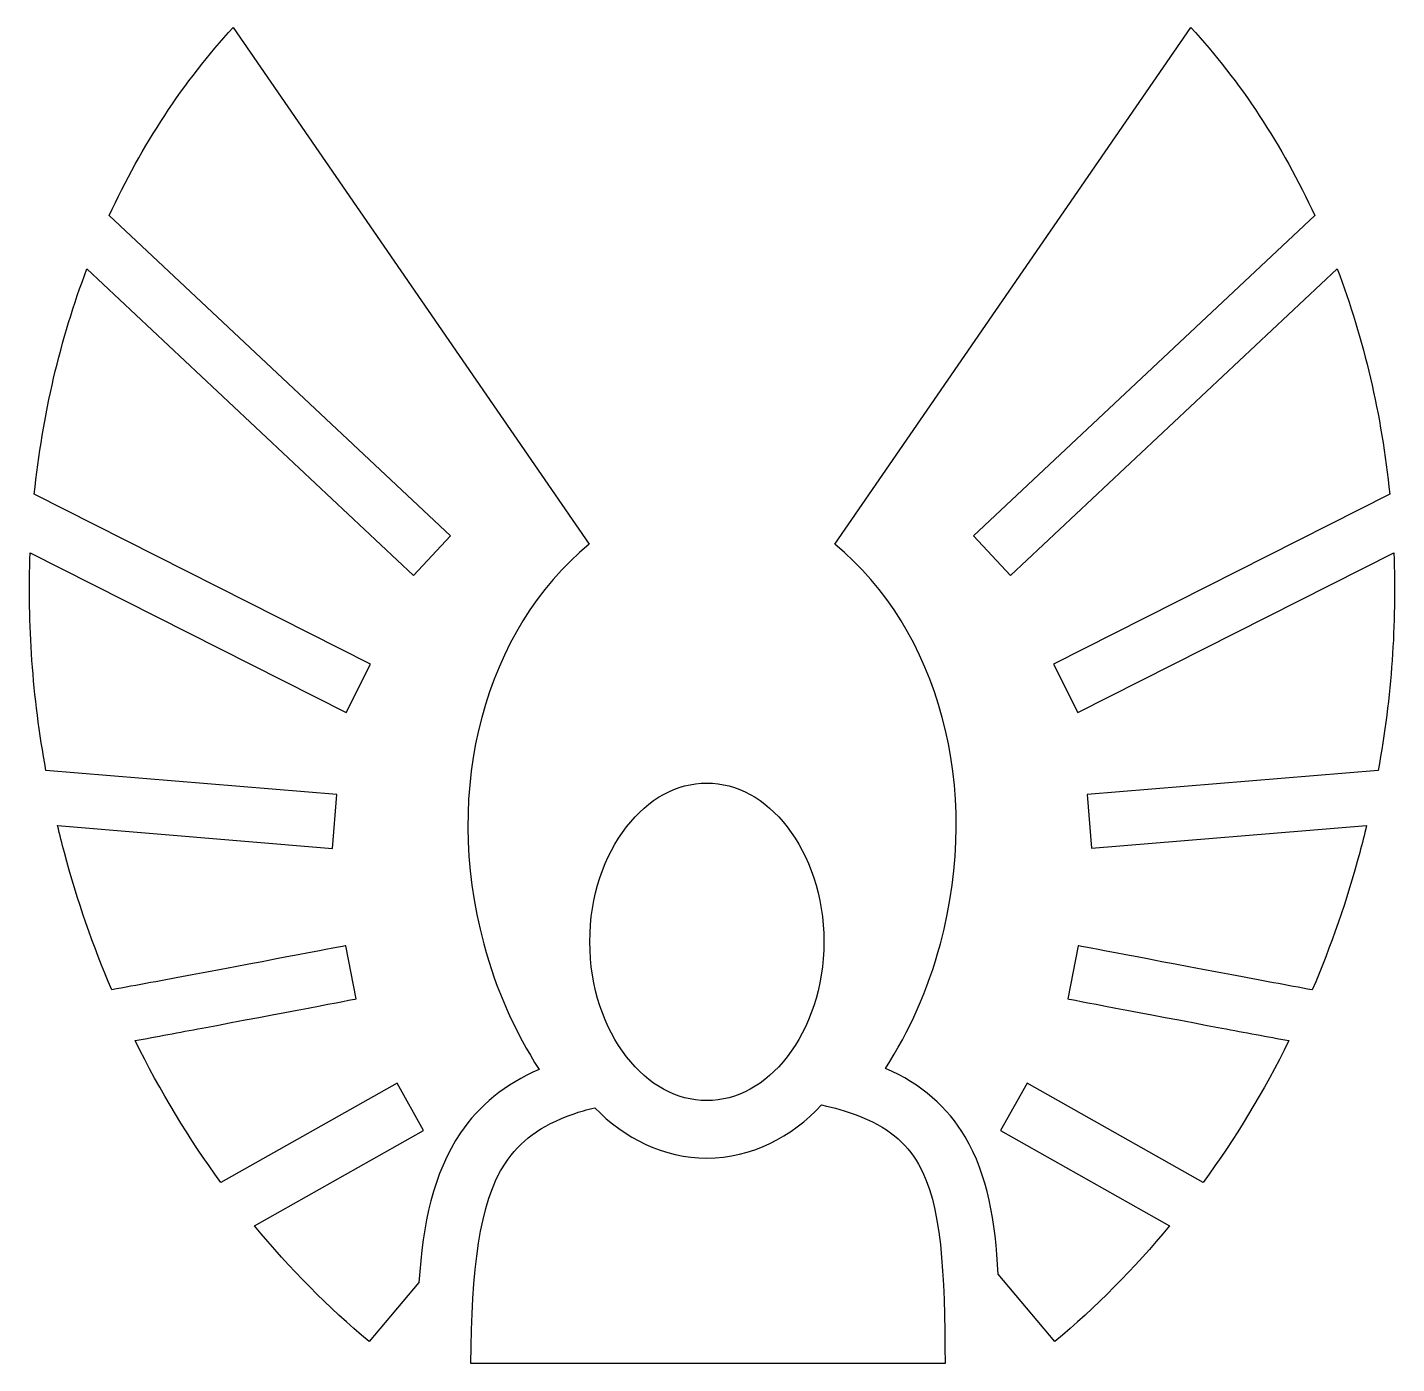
# Model space of a CAD drawing. Header units: centimetres. Extents: x -9.9 to 10.1, y -9.9 to 9.6.
import ezdxf

# ---------------------------------------------------------------- set-up
doc = ezdxf.new("R2010")
doc.units = ezdxf.units.CM
doc.header["$MEASUREMENT"] = 0
doc.layers.add('Layer 1', color=7, linetype='Continuous')

msp = doc.modelspace()

# ---------------------------------------------------------------- linework, layer by layer
at = {"layer": 'Layer 1'}
for points, knots in [([(-6.89708, 9.57339), (-7.62131, 8.78266), (-8.23009, 7.85631), (-8.70376, 6.83121), (-8.70376, 6.83121), (-8.70376, 6.83121), (-3.73187, 2.16507), (-3.73187, 2.16507), (-3.73187, 2.16507), (-3.73187, 2.16507), (-4.27078, 1.59053), (-4.27078, 1.59053), (-4.27078, 1.59053), (-4.27078, 1.59053), (-9.02795, 6.05503), (-9.02795, 6.05503), (-9.02795, 6.05503), (-9.41547, 5.03216), (-9.67637, 3.92745), (-9.79355, 2.77251), (-9.79355, 2.77251), (-9.79355, 2.77251), (-4.89549, 0.29641), (-4.89549, 0.29641), (-4.89549, 0.29641), (-4.89549, 0.29641), (-5.25126, -0.4072), (-5.25126, -0.4072), (-5.25126, -0.4072), (-5.25126, -0.4072), (-9.85415, 1.91991), (-9.85415, 1.91991), (-9.85415, 1.91991), (-9.89476, 0.8889), (-9.82139, -0.1744), (-9.62488, -1.24922), (-9.62488, -1.24922), (-9.62488, -1.24922), (-5.38573, -1.59976), (-5.38573, -1.59976), (-5.38573, -1.59976), (-5.38573, -1.59976), (-5.45025, -2.38514), (-5.45025, -2.38514), (-5.45025, -2.38514), (-5.45025, -2.38514), (-9.45494, -2.05437), (-9.45494, -2.05437), (-9.45494, -2.05437), (-9.42361, -2.18467), (-9.39106, -2.31518), (-9.35606, -2.44569), (-9.35606, -2.44569), (-9.16926, -3.14188), (-8.93691, -3.8094), (-8.66556, -4.44605), (-8.66556, -4.44605), (-8.2963, -4.37795), (-7.91463, -4.30799), (-7.49274, -4.22859), (-7.49274, -4.22859), (-6.36458, -4.01636), (-5.25392, -3.80438), (-5.25392, -3.80438), (-5.25392, -3.80438), (-5.25392, -3.80438), (-5.10633, -4.57782), (-5.10633, -4.57782), (-5.10633, -4.57782), (-5.10633, -4.57782), (-6.21822, -4.79094), (-7.34781, -5.00346), (-7.34781, -5.00346), (-7.68566, -5.06705), (-8.01394, -5.1287), (-8.3256, -5.18664), (-8.3256, -5.18664), (-7.96085, -5.92487), (-7.54043, -6.61559), (-7.07502, -7.25287), (-7.07502, -7.25287), (-7.07502, -7.25287), (-4.50939, -5.80735), (-4.50939, -5.80735), (-4.50939, -5.80735), (-4.50939, -5.80735), (-4.12318, -6.49387), (-4.12318, -6.49387), (-4.12318, -6.49387), (-4.12318, -6.49387), (-6.58608, -7.8828), (-6.58608, -7.8828), (-6.58608, -7.8828), (-6.07155, -8.50646), (-5.51156, -9.07135), (-4.91522, -9.56952), (-4.91522, -9.56952), (-4.91522, -9.56952), (-4.19174, -8.71165), (-4.19174, -8.71165), (-4.19174, -8.71165), (-4.13355, -7.84565), (-3.98246, -7.12086), (-3.58558, -6.53072), (-3.58558, -6.53072), (-3.31832, -6.13329), (-2.93451, -5.8212), (-2.44051, -5.60568), (-2.44051, -5.60568), (-2.78899, -5.06501), (-3.06561, -4.45378), (-3.24693, -3.778), (-3.24693, -3.778), (-3.85946, -1.4946), (-3.22247, 0.7968), (-1.71176, 2.04514), (-1.71176, 2.04514), (-1.71176, 2.04514), (-6.89716, 9.57339), (-6.89716, 9.57339), (-6.89716, 9.57339), (-6.89716, 9.57339), (-6.89708, 9.57339), (-6.89708, 9.57339)], [0, 0, 0, 0, 0.03125, 0.03125, 0.03125, 0.03125, 0.0625, 0.0625, 0.0625, 0.0625, 0.09375, 0.09375, 0.09375, 0.09375, 0.125, 0.125, 0.125, 0.125, 0.15625, 0.15625, 0.15625, 0.15625, 0.1875, 0.1875, 0.1875, 0.1875, 0.21875, 0.21875, 0.21875, 0.21875, 0.25, 0.25, 0.25, 0.25, 0.28125, 0.28125, 0.28125, 0.28125, 0.3125, 0.3125, 0.3125, 0.3125, 0.34375, 0.34375, 0.34375, 0.34375, 0.375, 0.375, 0.375, 0.375, 0.40625, 0.40625, 0.40625, 0.40625, 0.4375, 0.4375, 0.4375, 0.4375, 0.46875, 0.46875, 0.46875, 0.46875, 0.5, 0.5, 0.5, 0.5, 0.53125, 0.53125, 0.53125, 0.53125, 0.5625, 0.5625, 0.5625, 0.5625, 0.59375, 0.59375, 0.59375, 0.59375, 0.625, 0.625, 0.625, 0.625, 0.65625, 0.65625, 0.65625, 0.65625, 0.6875, 0.6875, 0.6875, 0.6875, 0.71875, 0.71875, 0.71875, 0.71875, 0.75, 0.75, 0.75, 0.75, 0.78125, 0.78125, 0.78125, 0.78125, 0.8125, 0.8125, 0.8125, 0.8125, 0.84375, 0.84375, 0.84375, 0.84375, 0.875, 0.875, 0.875, 0.875, 0.90625, 0.90625, 0.90625, 0.90625, 0.9375, 0.9375, 0.9375, 0.9375, 1, 1, 1, 1]), ([(7.0539, 9.57339), (7.0539, 9.57339), (1.86863, 2.04515), (1.86863, 2.04515), (1.86863, 2.04515), (3.37934, 0.79681), (4.01768, -1.49456), (3.4051, -3.77799), (3.4051, -3.77799), (3.22546, -4.44749), (2.95104, -5.05302), (2.60652, -5.58995), (2.60652, -5.58995), (3.12708, -5.81698), (3.51541, -6.1593), (3.76614, -6.58743), (3.76614, -6.58743), (4.09547, -7.14966), (4.20869, -7.81523), (4.24715, -8.58902), (4.24715, -8.58902), (4.24715, -8.58902), (5.0733, -9.56943), (5.0733, -9.56943), (5.0733, -9.56943), (5.66956, -9.0713), (6.22967, -8.50646), (6.74421, -7.88271), (6.74421, -7.88271), (6.74421, -7.88271), (4.28005, -6.49387), (4.28005, -6.49387), (4.28005, -6.49387), (4.28005, -6.49387), (4.66749, -5.80738), (4.66749, -5.80738), (4.66749, -5.80738), (4.66749, -5.80738), (7.23307, -7.25289), (7.23307, -7.25289), (7.23307, -7.25289), (7.6986, -6.61544), (8.11885, -5.92502), (8.48369, -5.18666), (8.48369, -5.18666), (8.17165, -5.12872), (7.84244, -5.06707), (7.50455, -5.00348), (7.50455, -5.00348), (6.375, -4.79095), (5.26307, -4.57784), (5.26307, -4.57784), (5.26307, -4.57784), (5.26307, -4.57784), (5.41066, -3.80435), (5.41066, -3.80435), (5.41066, -3.80435), (5.41066, -3.80435), (6.52271, -4.01633), (7.65083, -4.22856), (7.65083, -4.22856), (8.06382, -4.30632), (8.46029, -4.38028), (8.82365, -4.44741), (8.82365, -4.44741), (9.09521, -3.81046), (9.3273, -3.14214), (9.51415, -2.4457), (9.51415, -2.4457), (9.54915, -2.31519), (9.5817, -2.18468), (9.61299, -2.05438), (9.61299, -2.05438), (9.61299, -2.05438), (5.60834, -2.38502), (5.60834, -2.38502), (5.60834, -2.38502), (5.60834, -2.38502), (5.54382, -1.59964), (5.54382, -1.59964), (5.54382, -1.59964), (5.54382, -1.59964), (9.78297, -1.24923), (9.78297, -1.24923), (9.78297, -1.24923), (9.97947, -0.17437), (10.05158, 0.8889), (10.01093, 1.91995), (10.01093, 1.91995), (10.01093, 1.91995), (5.40804, -0.40713), (5.40804, -0.40713), (5.40804, -0.40713), (5.40804, -0.40713), (5.05223, 0.29653), (5.05223, 0.29653), (5.05223, 0.29653), (5.05223, 0.29653), (9.95164, 2.77254), (9.95164, 2.77254), (9.95164, 2.77254), (9.83429, 3.92794), (9.57398, 5.03316), (9.18604, 6.05637), (9.18604, 6.05637), (9.18604, 6.05637), (4.4289, 1.59058), (4.4289, 1.59058), (4.4289, 1.59058), (4.4289, 1.59058), (3.88873, 2.16508), (3.88873, 2.16508), (3.88873, 2.16508), (3.88873, 2.16508), (8.8605, 6.83121), (8.8605, 6.83121), (8.8605, 6.83121), (8.3867, 7.85631), (7.77813, 8.78262), (7.05386, 9.57339), (7.05386, 9.57339), (7.05386, 9.57339), (7.0539, 9.57339), (7.0539, 9.57339)], [0, 0, 0, 0, 0.03125, 0.03125, 0.03125, 0.03125, 0.0625, 0.0625, 0.0625, 0.0625, 0.09375, 0.09375, 0.09375, 0.09375, 0.125, 0.125, 0.125, 0.125, 0.15625, 0.15625, 0.15625, 0.15625, 0.1875, 0.1875, 0.1875, 0.1875, 0.21875, 0.21875, 0.21875, 0.21875, 0.25, 0.25, 0.25, 0.25, 0.28125, 0.28125, 0.28125, 0.28125, 0.3125, 0.3125, 0.3125, 0.3125, 0.34375, 0.34375, 0.34375, 0.34375, 0.375, 0.375, 0.375, 0.375, 0.40625, 0.40625, 0.40625, 0.40625, 0.4375, 0.4375, 0.4375, 0.4375, 0.46875, 0.46875, 0.46875, 0.46875, 0.5, 0.5, 0.5, 0.5, 0.53125, 0.53125, 0.53125, 0.53125, 0.5625, 0.5625, 0.5625, 0.5625, 0.59375, 0.59375, 0.59375, 0.59375, 0.625, 0.625, 0.625, 0.625, 0.65625, 0.65625, 0.65625, 0.65625, 0.6875, 0.6875, 0.6875, 0.6875, 0.71875, 0.71875, 0.71875, 0.71875, 0.75, 0.75, 0.75, 0.75, 0.78125, 0.78125, 0.78125, 0.78125, 0.8125, 0.8125, 0.8125, 0.8125, 0.84375, 0.84375, 0.84375, 0.84375, 0.875, 0.875, 0.875, 0.875, 0.90625, 0.90625, 0.90625, 0.90625, 0.9375, 0.9375, 0.9375, 0.9375, 1, 1, 1, 1]), ([(0.00401, -1.43498), (-0.43673, -1.43498), (-0.8466, -1.66024), (-1.16742, -2.07281), (-1.16742, -2.07281), (-1.48832, -2.48538), (-1.70118, -3.08041), (-1.70118, -3.74637), (-1.70118, -3.74637), (-1.70118, -4.41233), (-1.48836, -5.00732), (-1.1675, -5.41989), (-1.1675, -5.41989), (-0.8466, -5.8325), (-0.43673, -6.05907), (0.00401, -6.05907), (0.00401, -6.05907), (0.44475, -6.05907), (0.85327, -5.8325), (1.17417, -5.41993), (1.17417, -5.41993), (1.49507, -5.0074), (1.70785, -4.41241), (1.70785, -3.74645), (1.70785, -3.74645), (1.70785, -3.08049), (1.49503, -2.48546), (1.17417, -2.07289), (1.17417, -2.07289), (0.85327, -1.66032), (0.44475, -1.4351), (0.00401, -1.4351), (0.00401, -1.4351), (0.00401, -1.4351), (0.00401, -1.43498), (0.00401, -1.43498)], [0, 0, 0, 0, 0.1, 0.1, 0.1, 0.1, 0.2, 0.2, 0.2, 0.2, 0.3, 0.3, 0.3, 0.3, 0.4, 0.4, 0.4, 0.4, 0.5, 0.5, 0.5, 0.5, 0.6, 0.6, 0.6, 0.6, 0.7, 0.7, 0.7, 0.7, 0.8, 0.8, 0.8, 0.8, 1, 1, 1, 1]), ([(1.67491, -6.12363), (1.23805, -6.59338), (0.65293, -6.89707), (0.00396, -6.89707), (0.00396, -6.89707), (-0.62675, -6.89707), (-1.19741, -6.61041), (-1.63005, -6.16309), (-1.63005, -6.16309), (-1.7423, -6.19092), (-1.84709, -6.22145), (-1.9437, -6.25535), (-1.9437, -6.25535), (-2.42711, -6.42487), (-2.71908, -6.65426), (-2.93199, -6.97094), (-2.93199, -6.97094), (-3.31951, -7.54695), (-3.41869, -8.53326), (-3.43408, -9.89099), (-3.43408, -9.89099), (-3.43408, -9.89099), (3.47354, -9.891), (3.47354, -9.891), (3.47354, -9.891), (3.46785, -8.5606), (3.42488, -7.56375), (3.0861, -6.98537), (3.0861, -6.98537), (2.89972, -6.667), (2.63929, -6.43946), (2.17687, -6.2659), (2.17687, -6.2659), (2.03067, -6.211), (1.86344, -6.16314), (1.67482, -6.12358), (1.67482, -6.12358), (1.67482, -6.12358), (1.67491, -6.12363), (1.67491, -6.12363)], [0, 0, 0, 0, 0.09090909, 0.09090909, 0.09090909, 0.09090909, 0.18181818, 0.18181818, 0.18181818, 0.18181818, 0.27272727, 0.27272727, 0.27272727, 0.27272727, 0.36363636, 0.36363636, 0.36363636, 0.36363636, 0.45454545, 0.45454545, 0.45454545, 0.45454545, 0.54545455, 0.54545455, 0.54545455, 0.54545455, 0.63636364, 0.63636364, 0.63636364, 0.63636364, 0.72727273, 0.72727273, 0.72727273, 0.72727273, 0.81818182, 0.81818182, 0.81818182, 0.81818182, 1, 1, 1, 1])]:
    msp.add_open_spline(points, degree=3, knots=knots, dxfattribs=at)

doc.saveas('drawing.dxf')
